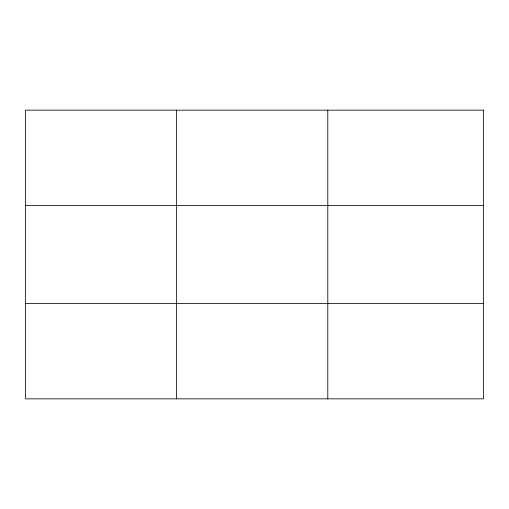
<?xml version="1.0" encoding="UTF-8"?>
<svg xmlns="http://www.w3.org/2000/svg" width="509" height="509" viewBox="0 0 509 509"><rect width="100%" height="100%" fill="white"/><g stroke="black" fill="none" stroke-linecap="round" stroke-linejoin="round"><path stroke-width="0.76" d="M176.623 398.852L176.623 110.148M327.796 398.852L327.796 110.148M25.45 205.42L483.55 205.42M25.45 303.58L483.55 303.58M483.55 110.148L483.55 398.852L25.45 398.852L25.45 110.148L483.55 110.148"/></g></svg>
